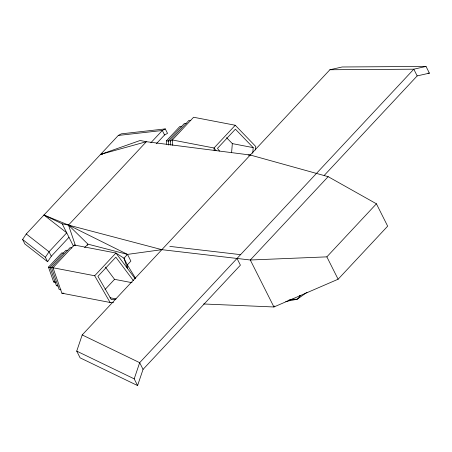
<?xml version="1.0" encoding="UTF-8"?>
<svg xmlns="http://www.w3.org/2000/svg" width="452" height="452" viewBox="0 0 452 452"><rect width="100%" height="100%" fill="white"/><g stroke="black" fill="none" stroke-linecap="round" stroke-linejoin="round"><path stroke-width="0.68" d="M231.588 152.759L232.328 143.617L226.554 137.628M252.747 153.256L253.199 147.629L235.402 129.17L217.48 148.358L219.519 151.081M255.482 149.996L255.764 146.521L235.26 125.255L193.586 117.249L172.348 139.984L172.754 145.346M237.029 258.454L240.402 265.166L143.058 369.38L137.583 385.567L80.1 357.837L76.727 351.125L82.202 334.943L329.898 69.749L342.124 66.986L426.027 66.433L429.4 73.145L417.173 75.908L324.169 175.483M137.583 385.567L134.204 378.855L139.679 362.673L413.8 69.196L426.027 66.433M87.304 245.385L87.92 244.142L68.495 225.079L43.957 215.033L66.732 232.82L49.031 251.77L45.375 257.273L47.624 261.748L51.279 256.244L68.981 237.294M47.624 261.748L24.849 243.956L22.6 239.487L26.256 233.978L118.288 135.447L121.266 133.854L165.279 128.905L167.528 133.374L164.556 134.967L156.426 143.674M43.957 215.033L62.229 223.876L68.495 225.079L146.369 141.702L250.255 155.019L328.152 176.664L376.42 203.801L387.669 226.169L338.113 279.229L273.935 306.976L203.615 303.981M150.827 142.787L162.308 130.498L165.279 128.905M55.438 282.291L53.647 281.946L48.471 267.121L61.817 252.832L63.602 253.176M166.737 144.177L166.483 140.775L179.828 126.487L181.614 126.831M58.189 286.043L56.398 285.698L49.98 267.33L65.958 250.227L67.749 250.572M168.782 145.103L168.438 140.51L184.416 123.407L186.201 123.752M60.935 289.8L59.15 289.455L51.494 267.544L70.1 247.623L71.891 247.967M170.754 145.058L170.393 140.25L188.998 120.328L190.789 120.673M113.565 302.529L110.096 302.473L61.896 293.207L53.008 267.753L74.247 245.018L115.915 253.024L123.955 258.182L127.334 264.895L135.64 278.415M84.631 247.662L87.92 244.142L127.498 254.391L161.844 249.673L250.306 260.002L326.858 256.86L376.42 203.801M53.008 267.753L94.677 275.765L115.915 253.024L135.199 278.777M235.26 125.255L214.022 147.996L214.225 150.68M127.498 254.391L123.955 258.182L127.402 268.369L127.334 264.895L130.871 261.103L127.498 254.391L68.495 225.079L75.49 245.696M105.017 289.557L114.559 279.336L132.063 282.703M328.152 176.664L250.306 260.002L273.935 306.976L274.844 305.998M306.97 292.308L297.241 299.23L285.715 301.478M100.593 154.398L140.109 140.499L146.369 141.702L100.593 154.398L102.689 154.16M288.828 300.122L292.139 299.258L297.241 299.23L300.778 295.438L299.506 295.45M290.116 299.659L292.139 299.258M118.288 135.447L162.308 130.498L164.556 134.967M248.154 155.115L250.255 155.019M53.647 281.946L55.415 281.912M56.398 285.698L57.76 285.675M61.896 293.207L63.885 293.173M329.898 69.749L413.8 69.196L417.173 75.908M427.987 73.151L429.4 73.145M115.39 299.619L111.299 299.552L97.915 276.364L115.836 257.177L133.391 280.624M169.833 246.391L240.577 254.651M232.328 143.617L253.199 147.629M172.348 139.984L214.022 147.996L216.073 150.736M170.393 140.25L172.184 140.595M168.438 140.51L170.822 140.967M166.483 140.775L168.867 141.233M51.494 267.544L53.285 267.889M49.98 267.33L51.771 267.674M48.471 267.121L50.257 267.465M110.062 297.755L116.119 298.919M68.495 225.079L161.844 249.673M82.202 334.943L139.679 362.673L143.058 369.38M76.727 351.125L134.204 378.855M74.247 245.018L75.394 245.752M26.256 233.978L49.031 251.77L51.279 256.244M22.6 239.487L45.375 257.273M105.389 267.087L114.559 279.336M94.677 275.765L110.096 302.473M326.858 256.86L338.113 279.229M62.229 223.876L73.354 245.995"/></g></svg>
